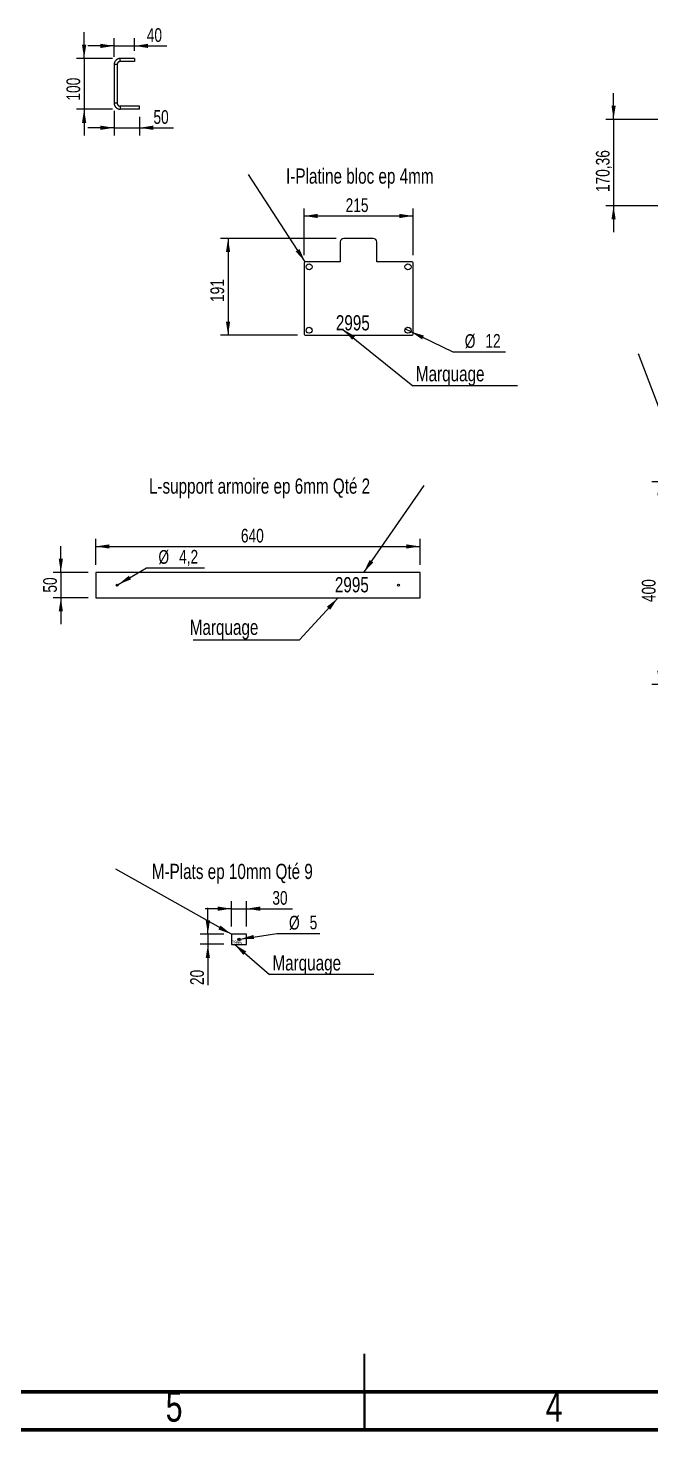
# Model space of a CAD drawing. Header units: millimetres. Extents: x -1698 to 6225, y 75 to 4382.
# Drawn here: x 2561 to 3790, y 75 to 2840 of the extents above; entities that cross this region are included whole.
import ezdxf

# ---------------------------------------------------------------- set-up
doc = ezdxf.new("R2010")
doc.units = ezdxf.units.MM
doc.header["$LTSCALE"] = 15
doc.layers.add('FORMAT', color=7, linetype='Continuous')
doc.styles.add('SLDTEXTSTYLE0', font='TXT', dxfattribs={"width": 0.75})
doc.dimstyles.new('SLDDIMSTYLE0', dxfattribs={"dimtxt": 27, "dimasz": 27, "dimexe": 0, "dimexo": 0.0625, "dimgap": 6.75, "dimtad": 1, "dimrnd": 1e-09, "dimzin": 12, "dimdsep": 46, "dimtxsty": 'SLDTEXTSTYLE0', "dimsah": 1, "dimcen": 0.09, "dimadec": 0, "dimazin": 3, "dimtfac": 1, "dimtofl": 0, "dimtmove": 0, "dimatfit": 3, "dimfxl": 1, "dimfrac": 2, "dimtolj": 1, "dimtzin": 12, "dimarcsym": 0})
doc.dimstyles.new('SLDDIMSTYLE1', dxfattribs={"dimtxt": 0.18, "dimasz": 27, "dimexe": 0, "dimexo": 0.0625, "dimgap": 0, "dimtad": 0, "dimtih": 1, "dimtoh": 1, "dimdec": 0, "dimrnd": 1e-09, "dimzin": 0, "dimdsep": 46, "dimtxsty": 'Standard', "dimsah": 1, "dimcen": 0.09, "dimadec": 0, "dimazin": 0, "dimtfac": 27, "dimtdec": 0, "dimtofl": 0, "dimtmove": 0, "dimatfit": 3, "dimfxl": 1, "dimfrac": 2, "dimtolj": 1, "dimtzin": 0, "dimarcsym": 0})
doc.dimstyles.new('SLDDIMSTYLE2', dxfattribs={"dimtxt": 27, "dimasz": 27, "dimexe": 0, "dimexo": 0.0625, "dimgap": 6.75, "dimtad": 1, "dimrnd": 1e-09, "dimzin": 12, "dimdsep": 46, "dimtxsty": 'SLDTEXTSTYLE0', "dimsah": 1, "dimcen": 0.09, "dimadec": 0, "dimazin": 3, "dimtfac": 1, "dimtmove": 0, "dimatfit": 0, "dimfxl": 1, "dimfrac": 2, "dimtolj": 1, "dimtzin": 12, "dimarcsym": 0})
doc.dimstyles.new('SLDDIMSTYLE4', dxfattribs={"dimtxt": 27, "dimasz": 27, "dimexe": 0, "dimexo": 0.0625, "dimgap": 6.75, "dimtad": 0, "dimtih": 1, "dimtoh": 1, "dimrnd": 1e-09, "dimzin": 12, "dimdsep": 46, "dimtxsty": 'SLDTEXTSTYLE0', "dimblk1": 'NONE', "dimsah": 1, "dimcen": 0, "dimadec": 0, "dimazin": 3, "dimtfac": 1, "dimtmove": 0, "dimatfit": 3, "dimldrblk": 'NONE', "dimfxl": 1, "dimfrac": 2, "dimtolj": 1, "dimtzin": 12, "dimarcsym": 0})

# ---------------------------------------------------------------- blocks, each defined once
blk = doc.blocks.new('_D_24')
at = {"layer": 'FORMAT', "color": 7}
for p, q in [((2731.1, 2805), (2679.1, 2805)), ((2731.1, 2783.3), (2731.1, 2820)), ((2731.1, 2805), (2771.1, 2805)), ((2771.1, 2795.2), (2771.1, 2820)), ((2771.1, 2805), (2835.3, 2805))]:
    blk.add_line(p, q, dxfattribs=at)
for points in [[(2731.1, 2805), (2704.1, 2809.2), (2704.1, 2800.9)], [(2771.1, 2805), (2798.1, 2800.9), (2798.1, 2809.2)]]:
    blk.add_solid(points, dxfattribs=at)
at = {"layer": 'FORMAT', "color": 7, "insert": (2795.4, 2839.9), "char_height": 27, "attachment_point": 1, "style": 'SLDTEXTSTYLE0'}
blk.add_mtext('40', dxfattribs=at)
blk = doc.blocks.new('_D_25')
at = {"layer": 'FORMAT', "color": 7}
for p, q in [((2671.8, 2780.2), (2671.8, 2832.1)), ((2728, 2780.2), (2656.8, 2780.2)), ((2671.8, 2780.2), (2671.8, 2680.2)), ((2728, 2680.2), (2656.8, 2680.2)), ((2671.8, 2680.2), (2671.8, 2628.3))]:
    blk.add_line(p, q, dxfattribs=at)
for points in [[(2671.8, 2780.2), (2676, 2807.2), (2667.6, 2807.2)], [(2671.8, 2680.2), (2667.6, 2653.2), (2676, 2653.2)]]:
    blk.add_solid(points, dxfattribs=at)
at = {"layer": 'FORMAT', "color": 7, "insert": (2637, 2697.1), "char_height": 27, "attachment_point": 1, "rotation": 90, "style": 'SLDTEXTSTYLE0'}
blk.add_mtext('100', dxfattribs=at)
blk = doc.blocks.new('_D_26')
at = {"layer": 'FORMAT', "color": 7}
for p, q in [((2731.1, 2677.1), (2731.1, 2628.5)), ((2781.1, 2665.2), (2781.1, 2628.5)), ((2731.1, 2643.5), (2679.1, 2643.5)), ((2731.1, 2643.5), (2781.1, 2643.5)), ((2781.1, 2643.5), (2848.5, 2643.5))]:
    blk.add_line(p, q, dxfattribs=at)
for points in [[(2731.1, 2643.5), (2704.1, 2647.7), (2704.1, 2639.4)], [(2781.1, 2643.5), (2808.1, 2639.4), (2808.1, 2647.7)]]:
    blk.add_solid(points, dxfattribs=at)
at = {"layer": 'FORMAT', "color": 7, "insert": (2808.6, 2678.3), "char_height": 27, "attachment_point": 1, "style": 'SLDTEXTSTYLE0'}
blk.add_mtext('50', dxfattribs=at)
blk = doc.blocks.new('_D_27')
at = {"layer": 'FORMAT', "color": 7}
for p, q in [((3716.5, 2660.1), (3716.5, 2712)), ((3817.3, 2660.1), (3701.5, 2660.1)), ((3716.5, 2660.1), (3716.5, 2489.7)), ((3827.3, 2489.7), (3701.5, 2489.7)), ((3716.5, 2489.7), (3716.5, 2437.8))]:
    blk.add_line(p, q, dxfattribs=at)
for points in [[(3716.5, 2660.1), (3720.7, 2687.1), (3712.4, 2687.1)], [(3716.5, 2489.7), (3712.4, 2462.7), (3720.7, 2462.7)]]:
    blk.add_solid(points, dxfattribs=at)
at = {"layer": 'FORMAT', "color": 7, "insert": (3681.7, 2516.6), "char_height": 27, "attachment_point": 1, "rotation": 90, "style": 'SLDTEXTSTYLE0'}
blk.add_mtext('170,36', dxfattribs=at)
blk = doc.blocks.new('_D_42')
at = {"layer": 'FORMAT', "color": 7}
for p, q in [((3838.1, 1945.4), (3792.1, 1945.4)), ((3807.1, 1945.4), (3807.1, 1545.4)), ((3958.1, 1545.4), (3792.1, 1545.4))]:
    blk.add_line(p, q, dxfattribs=at)
for points in [[(3807.1, 1945.4), (3802.9, 1918.4), (3811.2, 1918.4)], [(3807.1, 1545.4), (3811.2, 1572.4), (3802.9, 1572.4)]]:
    blk.add_solid(points, dxfattribs=at)
at = {"layer": 'FORMAT', "color": 7, "insert": (3772.3, 1707.9), "char_height": 27, "attachment_point": 1, "rotation": 90, "style": 'SLDTEXTSTYLE0'}
blk.add_mtext('400', dxfattribs=at)
blk = doc.blocks.new('_D_46')
at = {"layer": 'FORMAT', "color": 7}
for p, q in [((3169.3, 2425.3), (2940.8, 2425.3)), ((2955.8, 2425.3), (2955.8, 2234.3)), ((3092.8, 2234.3), (2940.8, 2234.3))]:
    blk.add_line(p, q, dxfattribs=at)
for points in [[(2955.8, 2425.3), (2951.7, 2398.3), (2960, 2398.3)], [(2955.8, 2234.3), (2960, 2261.3), (2951.7, 2261.3)]]:
    blk.add_solid(points, dxfattribs=at)
at = {"layer": 'FORMAT', "color": 7, "insert": (2921, 2299.8), "char_height": 27, "attachment_point": 1, "rotation": 90, "style": 'SLDTEXTSTYLE0'}
blk.add_mtext('191', dxfattribs=at)
blk = doc.blocks.new('_D_47')
at = {"layer": 'FORMAT', "color": 7}
for p, q in [((3105.8, 2392.3), (3105.8, 2484.6)), ((3105.8, 2469.6), (3320.8, 2469.6)), ((3320.8, 2392.3), (3320.8, 2484.6))]:
    blk.add_line(p, q, dxfattribs=at)
for points in [[(3105.8, 2469.6), (3132.8, 2465.4), (3132.8, 2473.7)], [(3320.8, 2469.6), (3293.8, 2473.7), (3293.8, 2465.4)]]:
    blk.add_solid(points, dxfattribs=at)
at = {"layer": 'FORMAT', "color": 7, "insert": (3187.8, 2504.4), "char_height": 27, "attachment_point": 1, "style": 'SLDTEXTSTYLE0'}
blk.add_mtext('215', dxfattribs=at)
blk = doc.blocks.new('_D_48')
at = {"layer": 'FORMAT', "color": 7}
for p, q in [((3305.4, 2246.9), (3316.2, 2241.6)), ((3316.2, 2241.6), (3399.1, 2201.5)), ((3399.1, 2201.5), (3503.5, 2201.5))]:
    blk.add_line(p, q, dxfattribs=at)
blk.add_solid([(3316.2, 2241.6), (3338.7, 2226.1), (3342.3, 2233.6)], dxfattribs=at)
at = {"layer": 'FORMAT', "color": 7, "char_height": 27, "attachment_point": 1, "style": 'SLDTEXTSTYLE0'}
for s, insert in [('%%c', (3422.9, 2236.3)), ('12', (3463.6, 2236.7))]:
    blk.add_mtext(s, dxfattribs=dict(at, insert=insert))
blk = doc.blocks.new('_None')
blk = doc.blocks.new('SW_NOTE_0_20')
at = {"layer": 'FORMAT', "color": 0, "insert": (219.7, 12.2), "char_height": 30, "attachment_point": 2, "style": 'SLDTEXTSTYLE0'}
blk.add_mtext('I-Platine bloc ep 4mm', dxfattribs=at)
blk = doc.blocks.new('SW_NOTE_0_21')
at = {"layer": 'FORMAT', "color": 0}
blk.add_line((206.2, 0), (0, 0), dxfattribs=at)
at = {"layer": 'FORMAT', "color": 0, "insert": (5.8, 38.7), "char_height": 30, "attachment_point": 1, "style": 'SLDTEXTSTYLE0'}
blk.add_mtext('Marquage', dxfattribs=at)
blk = doc.blocks.new('_D_73')
at = {"layer": 'FORMAT', "color": 7}
for p, q in [((2694.7, 1781.4), (2694.7, 1832.7)), ((3334.7, 1781.4), (3334.7, 1832.7)), ((2694.7, 1817.7), (3334.7, 1817.7))]:
    blk.add_line(p, q, dxfattribs=at)
for points in [[(2694.7, 1817.7), (2721.7, 1813.5), (2721.7, 1821.8)], [(3334.7, 1817.7), (3307.7, 1821.8), (3307.7, 1813.5)]]:
    blk.add_solid(points, dxfattribs=at)
at = {"layer": 'FORMAT', "color": 7, "insert": (2981.2, 1852.5), "char_height": 27, "attachment_point": 1, "style": 'SLDTEXTSTYLE0'}
blk.add_mtext('640', dxfattribs=at)
blk = doc.blocks.new('_D_74')
at = {"layer": 'FORMAT', "color": 7}
for p, q in [((2625.8, 1766.4), (2625.8, 1818.3)), ((2679.7, 1766.4), (2610.8, 1766.4)), ((2625.8, 1766.4), (2625.8, 1716.4)), ((2679.7, 1716.4), (2610.8, 1716.4)), ((2625.8, 1716.4), (2625.8, 1664.5))]:
    blk.add_line(p, q, dxfattribs=at)
for points in [[(2625.8, 1766.4), (2630, 1793.4), (2621.7, 1793.4)], [(2625.8, 1716.4), (2621.7, 1689.4), (2630, 1689.4)]]:
    blk.add_solid(points, dxfattribs=at)
at = {"layer": 'FORMAT', "color": 7, "insert": (2591, 1726.6), "char_height": 27, "attachment_point": 1, "rotation": 90, "style": 'SLDTEXTSTYLE0'}
blk.add_mtext('50', dxfattribs=at)
blk = doc.blocks.new('_D_75')
at = {"layer": 'FORMAT', "color": 7}
for p, q in [((2739, 1742.5), (2794.7, 1775.7)), ((2794.7, 1775.7), (2909.1, 1775.7)), ((2735.4, 1740.3), (2739, 1742.5))]:
    blk.add_line(p, q, dxfattribs=at)
blk.add_solid([(2739, 1742.5), (2764.3, 1752.7), (2760, 1759.9)], dxfattribs=at)
at = {"layer": 'FORMAT', "color": 7, "char_height": 27, "attachment_point": 1, "style": 'SLDTEXTSTYLE0'}
for s, insert in [('%%c', (2818.5, 1810.5)), ('4,2', (2859.2, 1810.9))]:
    blk.add_mtext(s, dxfattribs=dict(at, insert=insert))
blk = doc.blocks.new('SW_NOTE_0_26')
at = {"layer": 'FORMAT', "color": 0, "insert": (-324.9, 13.7), "char_height": 30, "attachment_point": 2, "style": 'SLDTEXTSTYLE0'}
blk.add_mtext('L-support armoire ep 6mm Qté 2', dxfattribs=at)
blk = doc.blocks.new('SW_NOTE_0_27')
at = {"layer": 'FORMAT', "color": 0}
blk.add_line((-209.8, 0), (0, 0), dxfattribs=at)
at = {"layer": 'FORMAT', "color": 0, "insert": (-216.3, 39.8), "char_height": 30, "attachment_point": 1, "style": 'SLDTEXTSTYLE0'}
blk.add_mtext('Marquage', dxfattribs=at)
blk = doc.blocks.new('_D_76')
at = {"layer": 'FORMAT', "color": 7}
for p, q in [((2916, 1052.9), (2916, 1104.8)), ((2947.4, 1052.9), (2901, 1052.9)), ((2916, 1052.9), (2916, 1032.9)), ((2947.4, 1032.9), (2901, 1032.9)), ((2916, 1032.9), (2916, 952.6))]:
    blk.add_line(p, q, dxfattribs=at)
for points in [[(2916, 1052.9), (2920.1, 1079.9), (2911.8, 1079.9)], [(2916, 1032.9), (2911.8, 1005.9), (2920.1, 1005.9)]]:
    blk.add_solid(points, dxfattribs=at)
at = {"layer": 'FORMAT', "color": 7, "insert": (2881.1, 952.6), "char_height": 27, "attachment_point": 1, "rotation": 90, "style": 'SLDTEXTSTYLE0'}
blk.add_mtext('20', dxfattribs=at)
blk = doc.blocks.new('_D_77')
at = {"layer": 'FORMAT', "color": 7}
for p, q in [((2962.4, 1067.9), (2962.4, 1118.2)), ((2992.4, 1067.9), (2992.4, 1118.2)), ((2962.4, 1103.2), (2910.4, 1103.2)), ((2962.4, 1103.2), (2992.4, 1103.2)), ((2992.4, 1103.2), (3083.1, 1103.2))]:
    blk.add_line(p, q, dxfattribs=at)
for points in [[(2962.4, 1103.2), (2935.4, 1107.4), (2935.4, 1099)], [(2992.4, 1103.2), (3019.4, 1099), (3019.4, 1107.4)]]:
    blk.add_solid(points, dxfattribs=at)
at = {"layer": 'FORMAT', "color": 7, "insert": (3043.2, 1138), "char_height": 27, "attachment_point": 1, "style": 'SLDTEXTSTYLE0'}
blk.add_mtext('30', dxfattribs=at)
blk = doc.blocks.new('_D_78')
at = {"layer": 'FORMAT', "color": 7}
for p, q in [((2979.8, 1043.2), (3052.2, 1054.3)), ((3052.2, 1054.3), (3136.7, 1054.3)), ((2974.9, 1042.5), (2979.8, 1043.2))]:
    blk.add_line(p, q, dxfattribs=at)
blk.add_solid([(2979.8, 1043.2), (3007.2, 1043.2), (3005.9, 1051.4)], dxfattribs=at)
at = {"layer": 'FORMAT', "color": 7, "char_height": 27, "attachment_point": 1, "style": 'SLDTEXTSTYLE0'}
for s, insert in [('%%c', (3076.1, 1089.1)), ('5', (3116.8, 1089.5))]:
    blk.add_mtext(s, dxfattribs=dict(at, insert=insert))
blk = doc.blocks.new('SW_NOTE_0_28')
at = {"layer": 'FORMAT', "color": 0, "insert": (229.5, 10.8), "char_height": 30, "attachment_point": 2, "style": 'SLDTEXTSTYLE0'}
blk.add_mtext('M-Plats ep 10mm Qté 9', dxfattribs=at)
blk = doc.blocks.new('SW_NOTE_0_29')
at = {"layer": 'FORMAT', "color": 0}
blk.add_line((206.2, 0), (0, 0), dxfattribs=at)
at = {"layer": 'FORMAT', "color": 0, "insert": (5.8, 37.7), "char_height": 30, "attachment_point": 1, "style": 'SLDTEXTSTYLE0'}
blk.add_mtext('Marquage', dxfattribs=at)

msp = doc.modelspace()

# ---------------------------------------------------------------- linework, layer by layer
at = {"color": 7, "linetype": 'Continuous', "lineweight": 25}
for p, q in [((2737.0570431, 2768.3043892), (2731.057043, 2768.3043892)), ((2731.057043, 2768.3043892), (2731.057043, 2692.1043883)), ((2737.0570431, 2768.3043892), (2737.0570431, 2692.1043883)), ((2742.9570433, 2774.2043885), (2742.9570433, 2780.2043895)), ((2771.0570449, 2780.2043895), (2742.9570433, 2780.2043895)), ((2771.0570449, 2774.2043885), (2742.9570433, 2774.2043885)), ((2771.0570449, 2780.2043895), (2771.0570449, 2774.2043885)), ((2737.0570431, 2692.1043883), (2731.057043, 2692.1043883)), ((2742.9570433, 2686.204389), (2742.9570433, 2680.204388)), ((2781.0570428, 2686.204389), (2742.9570433, 2686.204389)), ((2781.0570428, 2680.204388), (2781.0570428, 2686.204389)), ((2781.0570428, 2680.204388), (2742.9570433, 2680.204388)), ((3177.3302092, 2418.2658115), (3177.3302092, 2379.2658069)), ((3242.3302069, 2425.2658107), (3184.3302085, 2425.2658107)), ((3249.3302061, 2379.2658069), (3249.3302061, 2418.2658115)), ((3177.3302092, 2379.2658069), (3107.83021, 2379.2658069)), ((3318.8302054, 2379.2658069), (3249.3302061, 2379.2658069)), ((3105.8302059, 2377.2658103), (3105.8302059, 2236.2658077)), ((3320.8302095, 2236.2658077), (3320.8302095, 2377.2658103)), ((3107.83021, 2234.2658111), (3318.8302054, 2234.2658111)), ((2694.6609907, 1766.4123802), (2694.6609907, 1716.4123794)), ((3334.6609764, 1766.4123802), (2694.6609907, 1766.4123802)), ((3334.6609764, 1716.4123794), (3334.6609764, 1766.4123802)), ((2694.6609907, 1716.4123794), (3334.6609764, 1716.4123794)), ((2962.3660682, 1052.8550291), (2962.3660682, 1032.8550295)), ((2992.3660676, 1052.8550291), (2962.3660682, 1052.8550291)), ((2992.3660676, 1032.8550295), (2992.3660676, 1052.8550291)), ((2962.3660682, 1032.8550295), (2992.3660676, 1032.8550295))]:
    msp.add_line(p, q, dxfattribs=at)
at = {"color": 7, "linetype": 'Continuous', "lineweight": 35}
for p, q in [((3225, 74.985), (3225, 225.015)), ((3225, 150), (3225, 75))]:
    msp.add_line(p, q, dxfattribs=at)
at = {"color": 7, "linetype": 'Continuous', "lineweight": 70}
for p, q in [((6150, 150), (300, 150)), ((6225, 75), (225, 75))]:
    msp.add_line(p, q, dxfattribs=at)
at = {"color": 7, "linetype": 'Continuous', "lineweight": 25}
for centre, radius in [((3115.8302077, 2369.265809), 6), ((3310.8302077, 2369.265809), 6), ((3115.8302077, 2244.265809), 6), ((3310.8302077, 2244.265809), 6), ((2737.1609835, 1741.4123798), 2.1), ((3292.1609835, 1741.4123798), 2.1), ((2977.3660679, 1042.8550293), 2.5)]:
    msp.add_circle(centre, radius, dxfattribs=at)
for centre, radius, start, end in [((3184.3302077, 2418.265809), 7, 90, 180), ((3242.3302077, 2418.265809), 7, 0, 90), ((3107.8302077, 2377.265809), 2, 90, 180), ((3318.8302077, 2377.265809), 2, 0, 90), ((3107.8302077, 2236.265809), 2, 180, 270), ((3318.8302077, 2236.265809), 2, 270, 0)]:
    msp.add_arc(centre, radius, start, end, dxfattribs=at)
for points, knots in [([(2742.9570433, 2780.2043895), (2742.6081431, 2780.1955226), (2741.9090477, 2780.177756), (2740.8665313, 2780.0339834), (2739.8364764, 2779.8044679), (2738.9745325, 2779.5286215), (2738.0897197, 2779.1763372), (2737.1890887, 2778.7362281), (2736.1646704, 2778.1002935), (2735.3686812, 2777.4863968), (2734.6237066, 2776.815864), (2733.9313701, 2776.0909114), (2733.1908389, 2775.139383), (2732.6150294, 2774.2209027), (2732.0483183, 2773.1164221), (2731.5406008, 2771.8032467), (2731.220144, 2770.4031338), (2731.077906, 2769.2293292), (2731.06401, 2768.6132658), (2731.057043, 2768.3043892)], [0, 0, 0, 0, 0.0560017936, 0.1122114756, 0.1686358189, 0.2252736329, 0.2572949418, 0.3215028357, 0.3859229442, 0.4505762157, 0.4825975083, 0.546804616, 0.611225544, 0.6758790232, 0.7205383543, 0.8104133189, 0.9011125218, 0.9504206485, 1, 1, 1, 1]), ([(2742.9570433, 2774.2043885), (2742.7493942, 2774.1980489), (2742.3324207, 2774.1853186), (2741.7079019, 2774.0815153), (2741.0892483, 2773.9136275), (2740.5068188, 2773.6832926), (2739.9687874, 2773.4028695), (2739.4768268, 2773.0808034), (2739.0145368, 2772.7073108), (2738.5933139, 2772.2899637), (2738.2173856, 2771.8342296), (2737.8900922, 2771.3460076), (2737.6097299, 2770.8218827), (2737.3339127, 2770.1466784), (2737.1061297, 2769.3049224), (2737.0734608, 2768.6390308), (2737.0570431, 2768.3043892)], [0, 0, 0, 0, 0.0672222711, 0.1349868711, 0.2044637285, 0.2745335416, 0.3373864479, 0.4006788923, 0.4646536147, 0.5295597452, 0.5923978182, 0.6556778656, 0.7196371531, 0.7845302837, 0.8917164035, 1, 1, 1, 1]), ([(2731.057043, 2692.1043883), (2731.0659122, 2691.7554394), (2731.0836827, 2691.0562785), (2731.2274827, 2690.0136853), (2731.4569942, 2688.983721), (2731.7327752, 2688.1219988), (2732.0848708, 2687.2376), (2732.5247759, 2686.3372286), (2733.1607081, 2685.3126002), (2733.77471, 2684.51641), (2734.4451807, 2683.7714699), (2735.1698326, 2683.0793164), (2736.1214412, 2682.3385855), (2737.0402523, 2681.762517), (2738.1449756, 2681.1956799), (2739.4581907, 2680.6879426), (2740.8582919, 2680.3674907), (2742.0321027, 2680.22525), (2742.6481663, 2680.2113547), (2742.9570433, 2680.204388)], [0, 0, 0, 0, 0.0560100541, 0.1122228677, 0.1686451197, 0.2252745516, 0.2572672125, 0.3214388143, 0.385871131, 0.4505762165, 0.4825689021, 0.5467406259, 0.6111736692, 0.6758789307, 0.7205386209, 0.8104124676, 0.9011124925, 0.9504205792, 1, 1, 1, 1]), ([(2737.0570431, 2692.1043883), (2737.0633815, 2691.896745), (2737.0761091, 2691.4798005), (2737.1799162, 2690.8552289), (2737.3478136, 2690.2365779), (2737.5778705, 2689.654843), (2737.8575567, 2689.117984), (2738.1793444, 2688.6258737), (2738.5531289, 2688.1628806), (2738.9714666, 2687.7406599), (2739.4272018, 2687.3647326), (2739.9154247, 2687.0374382), (2740.4395497, 2686.7570764), (2741.1147543, 2686.4812594), (2741.9565098, 2686.2534722), (2742.6224016, 2686.2208055), (2742.9570433, 2686.204389)], [0, 0, 0, 0, 0.0672250387, 0.1349868589, 0.2044637779, 0.2745362988, 0.3371612483, 0.4002219935, 0.4646536665, 0.5295597006, 0.5923976102, 0.6556778695, 0.719637103, 0.7845302538, 0.8917164194, 1, 1, 1, 1])]:
    msp.add_open_spline(points, degree=3, knots=knots, dxfattribs=at)

# ---------------------------------------------------------------- block references
at = {"layer": 'FORMAT', "color": 7}
for name, p in [('SW_NOTE_0_20', (2996.1057692, 2551.0817308)), ('SW_NOTE_0_26', (3342.8365385, 1938.1009615)), ('SW_NOTE_0_28', (2734.6875, 1180.8894231))]:
    msp.add_blockref(name, p, dxfattribs=at)
at = {"layer": 'FORMAT', "color": 1}
for name, p in [('SW_NOTE_0_21', (3320.625, 2134.6874996)), ('SW_NOTE_0_27', (3096.509616, 1633.4855765)), ('SW_NOTE_0_29', (3037.5721154, 973.6298073))]:
    msp.add_blockref(name, p, dxfattribs=at)

# ---------------------------------------------------------------- texts
at = {"color": 7, "linetype": 'Continuous', "lineweight": 0, "char_height": 59.53125, "attachment_point": 2, "style": 'SLDTEXTSTYLE0'}
for s, insert in [('5', (2849.4005542, 150.9023114)), ('4', (3599.4005542, 150.9023114))]:
    msp.add_mtext(s, dxfattribs=dict(at, insert=insert))
at = {"layer": 'FORMAT', "color": 1, "attachment_point": 1, "style": 'SLDTEXTSTYLE0'}
for insert, char_height in [((3168.5513556, 2273.8505283), 30), ((3166.6263635, 1757.1826516), 30), ((2962.5681392, 1040.3767891), 7.5)]:
    msp.add_mtext('2995', dxfattribs=dict(at, insert=insert, char_height=char_height))

# ---------------------------------------------------------------- dimensions: what is measured, and where the dimension line sits
at = {"layer": 'FORMAT', "color": 7}
for base, p1, p2, dimstyle, picture, middle in [((2671.8014931, 2680.2043887), (2742.9570431, 2780.2043887), (2742.9570431, 2680.2043887), 'SLDDIMSTYLE2', '_D_25', (2671.8014931, 2726.9920453)), ((3716.5227003, 2489.7305449), (3832.2556066, 2660.0907195), (3842.2556066, 2489.7305449), 'SLDDIMSTYLE2', '_D_27', (3716.5227003, 2571.4874156)), ((2955.8302077, 2234.265809), (3184.3302077, 2425.265809), (3107.8302077, 2234.265809), 'SLDDIMSTYLE2', '_D_46', (2955.8302077, 2329.765809)), ((3807.0828072, 1545.4330665), (3853.0917883, 1945.4330665), (3973.0917883, 1545.4330665), 'SLDDIMSTYLE0', '_D_42', (3807.0828072, 1737.8239675)), ((2625.8142328, 1716.4123798), (2694.6609835, 1766.4123798), (2694.6609835, 1716.4123798), 'SLDDIMSTYLE2', '_D_74', (2625.8142328, 1746.5487217)), ((2915.9515064, 1032.8550293), (2962.3660679, 1052.8550293), (2962.3660679, 1032.8550293), 'SLDDIMSTYLE2', '_D_76', (2915.9515064, 972.5815362))]:
    dim = msp.add_linear_dim(base=base, p1=p1, p2=p2, angle=90, dimstyle=dimstyle, dxfattribs=at)
    dim.commit()
    dim.dimension.update_dxf_attribs({"geometry": picture, "text_midpoint": middle, "dimtype": 160})
for base, p1, p2, dimstyle, picture, middle in [((2771.0570431, 2805.047336), (2731.0570431, 2768.3043887), (2771.0570431, 2780.2043887), 'SLDDIMSTYLE2', '_D_24', (2815.393773, 2805.047336)), ((2781.0570431, 2643.5288485), (2731.0570431, 2692.1043887), (2781.0570431, 2680.2043887), 'SLDDIMSTYLE2', '_D_26', (2828.5977827, 2643.5288485)), ((3320.8302077, 2469.5768561), (3105.8302077, 2377.265809), (3320.8302077, 2377.265809), 'SLDDIMSTYLE0', '_D_47', (3217.724579, 2469.5768561)), ((3334.6609835, 1817.68537), (2694.6609835, 1766.4123798), (3334.6609835, 1766.4123798), 'SLDDIMSTYLE0', '_D_73', (3011.1377446, 1817.68537)), ((2992.3660679, 1103.1986969), (2962.3660679, 1052.8550293), (2992.3660679, 1052.8550293), 'SLDDIMSTYLE2', '_D_77', (3063.1310737, 1103.1986969))]:
    dim = msp.add_linear_dim(base=base, p1=p1, p2=p2, dimstyle=dimstyle, dxfattribs=at)
    dim.commit()
    dim.dimension.update_dxf_attribs({"geometry": picture, "text_midpoint": middle, "dimtype": 160})
for p1, p2, picture, middle in [((3305.4305312, 2246.8818162), (3316.2298842, 2241.6498019), '_D_48', (3463.236054, 2226.450852)), ((2735.3567285, 1740.337827), (2738.9652386, 1742.4869326), '_D_75', (2863.8047636, 1800.6339727)), ((2974.8945414, 1042.4787892), (2979.8375944, 1043.2312694), '_D_78', (3106.3869717, 1079.2092932))]:
    dim = msp.add_diameter_dim_2p(p1=p1, p2=p2, dimstyle='SLDDIMSTYLE4', dxfattribs=at)
    dim.commit()
    dim.dimension.update_dxf_attribs({"geometry": picture, "text_midpoint": middle, "dimtype": 163})

# ---------------------------------------------------------------- leaders
for points in [[(3107.8302077, 2379.265809), (2996.1057692, 2551.0817308)], [(3861.61333, 1945.4330665), (3765.9375, 2197.7163462)], [(3223.4403778, 1766.4123798), (3342.8365385, 1938.1009615)], [(2962.3660679, 1052.8550293), (2734.6875, 1180.8894231)]]:
    msp.add_leader(points, dimstyle='SLDDIMSTYLE1', dxfattribs=at)
at = {"layer": 'FORMAT', "color": 1}
for points in [[(3182.5642771, 2245.8609701), (3320.625, 2134.6874996)], [(3172.3569047, 1715.6816495), (3096.509616, 1633.4855765)], [(2968.3154354, 1033.0230415), (3037.5721154, 973.6298073)]]:
    msp.add_leader(points, dimstyle='SLDDIMSTYLE1', dxfattribs=at)

doc.saveas('drawing.dxf')
